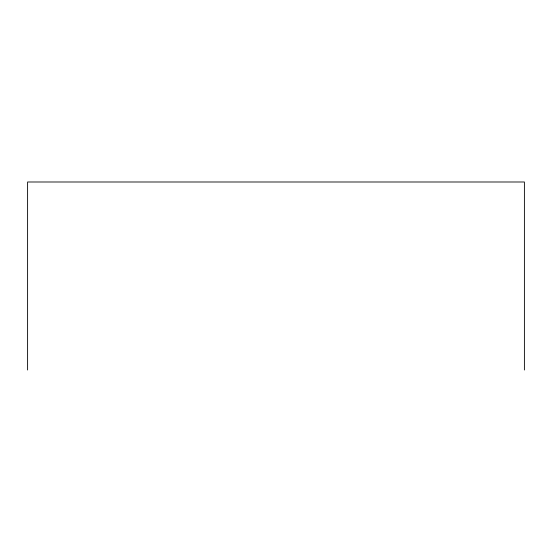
<?xml version="1.0" encoding="UTF-8"?>
<svg xmlns="http://www.w3.org/2000/svg" width="552" height="552" viewBox="0 0 552 552"><rect width="100%" height="100%" fill="white"/><g stroke="black" fill="none" stroke-linecap="round" stroke-linejoin="round"><path stroke-width="0.83" d="M524.4 370.006L524.4 181.994L27.6 181.994L27.6 370.006"/></g></svg>
